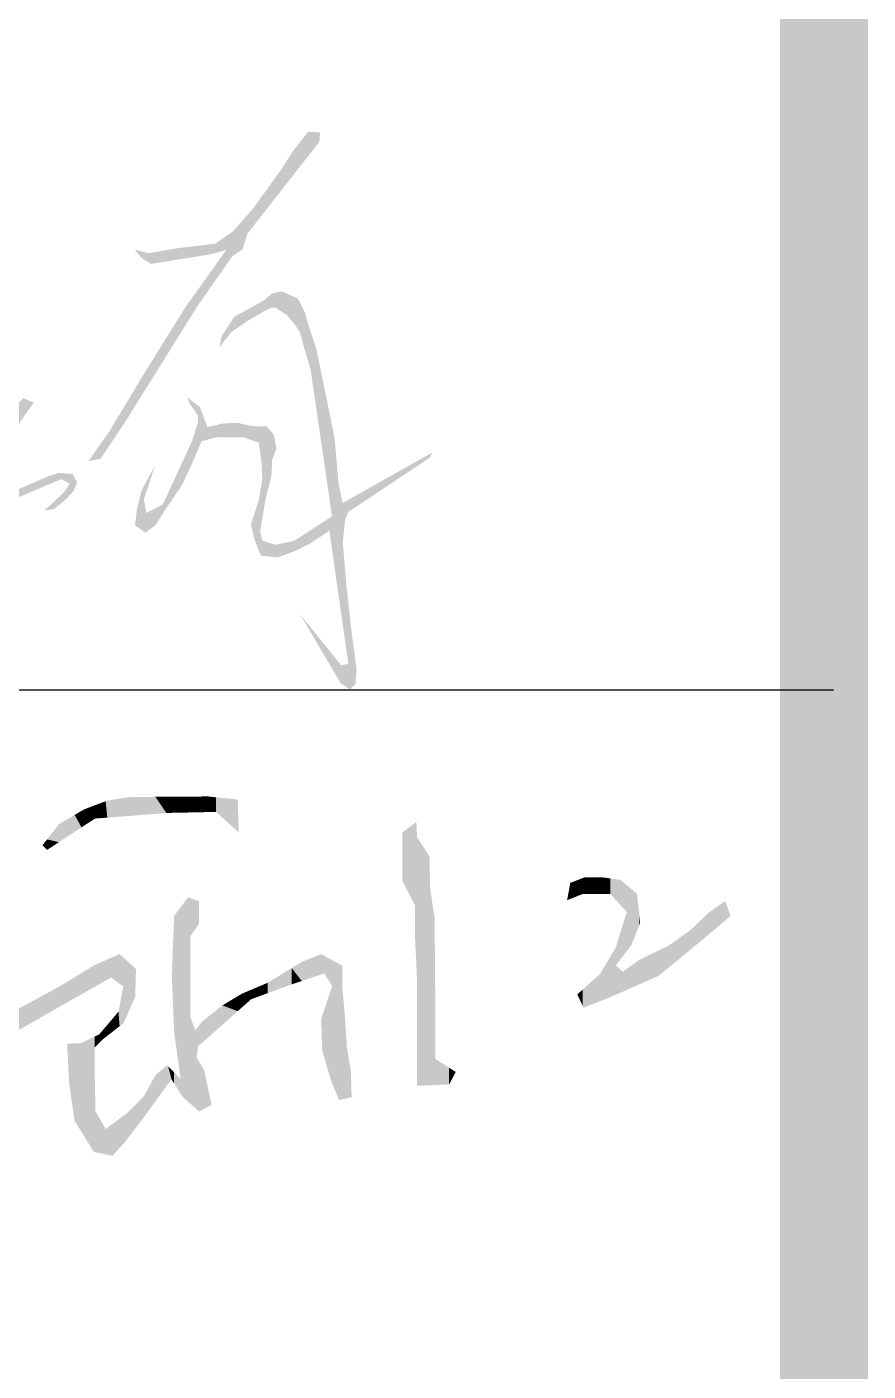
# Model space of a CAD drawing. Extents: x -3102990 to -851544, y -5293060 to -2540151.
# Drawn here: x -1368167 to -1367214, y -2664832 to -2663307 of the extents above; entities that cross this region are included whole.
import ezdxf

# ---------------------------------------------------------------- set-up
doc = ezdxf.new("R2010")
doc.units = 0
doc.header["$LTSCALE"] = 1000
doc.layers.get('0').update_dxf_attribs({"linetype": 'CONTINUOUS'})
doc.layers.add('HATCH', color=254, linetype='CONTINUOUS')
doc.layers.add('PUB_TITLE', color=4, linetype='CONTINUOUS')

# ---------------------------------------------------------------- blocks, each defined once
blk = doc.blocks.new('*U3140')
for points in [[(695831.1, -16101.2), (695837.5, -16130.9), (695837.5, -16100.2)], [(695837.5, -16100.2), (695839.9, -16130.7), (695839.9, -16099.8)], [(695839.9, -16099.8), (695850.8, -16129.8), (695850.8, -16098.1)], [(695850.8, -16098.1), (695852.8, -16129.7), (695852.8, -16097.8)], [(695852.8, -16097.8), (695859.3, -16129.2), (695859.3, -16096.8)], [(695859.3, -16096.8), (695859.7, -16129.2), (695859.7, -16096.7)], [(695859.7, -16096.7), (695863, -16128.9), (695863, -16096.2)], [(695863, -16096.2), (695863.8, -16128.8), (695863.8, -16096.1)], [(695863.8, -16096.1), (695872.1, -16128.2), (695872.1, -16094.8)], [(695872.1, -16094.8), (695880.4, -16127.6), (695880.4, -16094.7)], [(695880.4, -16094.7), (695881.8, -16127.4), (695881.8, -16094.7)], [(695881.8, -16094.7), (695894.5, -16126.5), (695894.5, -16094.6)], [(695894.5, -16094.6), (695895.5, -16126.4), (695895.5, -16094.6)], [(695895.5, -16094.6), (695916.2, -16124.8), (695916.2, -16094.5)], [(695916.2, -16094.5), (695935.7, -16123.3), (695935.7, -16094.4)], [(695935.7, -16094.4), (695936.9, -16123.2), (695936.9, -16094.3)], [(695936.9, -16094.3), (695938.8, -16123), (695938.8, -16094.3)], [(695938.8, -16094.3), (695944.7, -16122.9), (695944.7, -16094.3)], [(695944.7, -16094.3), (695945.2, -16122.9), (695945.2, -16094.3)], [(695945.2, -16094.3), (695947.9, -16122.8), (695947.9, -16094.3)], [(695947.9, -16094.3), (695949.3, -16122.8), (695949.3, -16094.3)], [(695949.3, -16094.3), (695956.2, -16122.7), (695956.2, -16094.2)], [(695956.2, -16094.2), (695960.9, -16122.6), (695960.9, -16094.2)], [(695960.9, -16094.2), (695964.8, -16122.5), (695964.8, -16094.2)], [(695964.8, -16094.2), (695974.1, -16122.3), (695974.1, -16094.1)], [(695974.1, -16094.1), (695978.3, -16122.2), (695978.3, -16094.1)], [(695978.3, -16094.1), (695986.5, -16122), (695986.5, -16094)], [(695986.5, -16094), (695989.1, -16122), (695989.1, -16094)], [(695989.1, -16094), (695991.5, -16121.9), (695991.5, -16094)], [(695991.5, -16094), (695993.4, -16121.9), (695993.4, -16094)], [(695993.4, -16094), (695993.9, -16121.8), (695993.9, -16094)], [(695993.9, -16094), (696000.3, -16121.7), (696000.3, -16093.9)], [(696000.3, -16093.9), (696002.4, -16121.7), (696002.4, -16093.9)], [(696002.4, -16093.9), (696009.9, -16121.5), (696009.9, -16093.9)], [(696023.6, -16121.2), (696023.6, -16095.3), (696034.8, -16131.4)], [(696034.8, -16131.4), (696034.8, -16096.5), (696062, -16156)], [(696062, -16156), (696062, -16099.3), (696063.8, -16157.7)], [(695773.2, -16126.6), (695785.4, -16148.7), (695785.4, -16119.4)], [(695785.4, -16119.4), (695790, -16145.6), (695790, -16116.7)], [(695790, -16116.7), (695807.2, -16134.4), (695807.2, -16110.2)], [(695807.2, -16110.2), (695808.7, -16133.4), (695808.7, -16109.6)], [(695808.7, -16109.6), (695809.2, -16133.1), (695809.2, -16109.4)], [(695809.2, -16109.4), (695810.1, -16133), (695810.1, -16109.1)], [(695810.1, -16109.1), (695816.9, -16132.5), (695816.9, -16106.5)], [(695816.9, -16106.5), (695822.5, -16132), (695822.5, -16104.4)], [(695822.5, -16104.4), (695828, -16131.6), (695828, -16102.3)], [(695828, -16102.3), (695831.1, -16131.4), (695831.1, -16101.2)], [(695724.3, -16170), (695745.3, -16174.9), (695745.3, -16143.1)], [(695745.3, -16143.1), (695748, -16173.1), (695748, -16141.5)], [(695748, -16141.5), (695759.9, -16165.3), (695759.9, -16134.4)], [(695759.9, -16134.4), (695763.5, -16163), (695763.5, -16132.3)], [(695763.5, -16132.3), (695773.2, -16156.6), (695773.2, -16126.6)], [(696353.7, -16157.2), (696375.7, -16286.3), (696375.7, -16141)], [(696375.7, -16141), (696378.3, -16393.5), (696378.3, -16139.1)], [(696375.7, -16336.7), (696375.7, -16141), (696378.3, -16393.5)], [(696378.3, -16393.5), (696378.3, -16139.1), (696379.6, -16421.9)], [(695716.1, -16180.5), (695724.3, -16188.7), (695724.3, -16170)], [(695724.3, -16188.7), (695724.3, -16170), (695745.3, -16174.9)], [(696353.7, -16243.7), (696353.7, -16157.2), (696375.7, -16286.3)], [(696650.7, -16247.1), (696663.3, -16270.5), (696663.3, -16242.2)], [(696663.3, -16242.2), (696673, -16266.6), (696673, -16238.5)], [(696673, -16238.5), (696674.4, -16266.6), (696674.4, -16237.9)], [(696674.4, -16237.9), (696675.8, -16266.6), (696675.8, -16237.4)], [(696721.7, -16266.6), (696721.7, -16239.1), (696731.5, -16277.2)], [(696731.5, -16277.2), (696731.5, -16240.4), (696739.8, -16286.4)], [(696739.8, -16286.4), (696739.8, -16241.5), (696744, -16291)], [(696649.4, -16255.5), (696650.7, -16275.5), (696650.7, -16247.1)], [(696744, -16291), (696744, -16245.1), (696751, -16298.6)], [(695956.2, -16296.5), (695960.9, -16594), (695960.9, -16290.3)], [(695960.9, -16290.3), (695964.8, -16626.6), (695964.8, -16285)], [(695960.9, -16620.4), (695960.9, -16290.3), (695964.8, -16626.6)], [(695964.8, -16285), (695974.1, -16634.8), (695974.1, -16272.6)], [(695964.8, -16626.6), (695964.8, -16285), (695974.1, -16634.8)], [(695974.1, -16634.8), (695974.1, -16272.6), (695978.3, -16638.4)], [(696895.8, -16300), (696925, -16313.8), (696925, -16279.1)], [(695947.9, -16342.9), (695949.3, -16510.9), (695949.3, -16305.7)], [(695949.3, -16305.7), (695956.2, -16560.5), (695956.2, -16296.5)], [(695949.3, -16510.9), (695949.3, -16305.7), (695956.2, -16560.5)], [(695956.2, -16560.5), (695956.2, -16296.5), (695960.9, -16594)], [(696744, -16320.9), (696751, -16367.8), (696751, -16298.6)], [(696863.8, -16330.6), (696888.8, -16344.5), (696888.8, -16306.6)], [(696888.8, -16306.6), (696895.8, -16338.6), (696895.8, -16300)], [(696731.5, -16361.2), (696739.8, -16382.3), (696739.8, -16334.3)], [(696739.8, -16334.3), (696744, -16376.9), (696744, -16320.9)], [(696824.8, -16358.4), (696863.8, -16365.2), (696863.8, -16330.6)], [(695945.2, -16410.4), (695947.9, -16477.4), (695947.9, -16342.9)], [(695947.9, -16477.4), (695947.9, -16342.9), (695949.3, -16510.9)], [(696721.7, -16377.7), (696731.5, -16445.2), (696731.5, -16361.2)], [(696808.1, -16366.5), (696824.8, -16397.4), (696824.8, -16358.4)], [(695816.9, -16388.9), (695822.5, -16423.2), (695822.5, -16386.4)], [(695822.5, -16386.4), (695828, -16420.1), (695828, -16384)], [(695828, -16384), (695831.1, -16418.3), (695831.1, -16382.7)], [(695831.1, -16382.7), (695837.5, -16414.7), (695837.5, -16379.9)], [(695837.5, -16379.9), (695839.9, -16416.4), (695839.9, -16378.8)], [(695837.5, -16414.7), (695837.5, -16379.9), (695839.9, -16416.4)], [(695839.9, -16378.8), (695850.8, -16424.3), (695850.8, -16374)], [(695839.9, -16416.4), (695839.9, -16378.8), (695850.8, -16424.3)], [(695850.8, -16374), (695852.8, -16425.7), (695852.8, -16373.2)], [(695850.8, -16424.3), (695850.8, -16374), (695852.8, -16425.7)], [(695852.8, -16425.7), (695852.8, -16373.2), (695859.3, -16430.4)], [(696175.4, -16386.9), (696209.9, -16409.4), (696209.9, -16373.2)], [(696215.4, -16407.6), (696215.4, -16376.2), (696227.8, -16427.4)], [(696227.8, -16427.4), (696227.8, -16383.1), (696229.2, -16429.6)], [(696229.2, -16602.4), (696229.2, -16383.9), (696241.6, -16632.1)], [(696709.2, -16399), (696720.4, -16450.2), (696720.4, -16380.1)], [(696720.4, -16380.1), (696721.7, -16449.5), (696721.7, -16377.7)], [(696759.3, -16393.3), (696769.1, -16428.5), (696769.1, -16386.4)], [(696769.1, -16386.4), (696773.3, -16426.7), (696773.3, -16383.4)], [(696773.3, -16383.4), (696774.7, -16426.1), (696774.7, -16382.7)], [(696774.7, -16382.7), (696808.1, -16411.2), (696808.1, -16366.5)], [(695773.2, -16414.2), (695785.4, -16444.4), (695785.4, -16406.7)], [(695785.4, -16406.7), (695790, -16441.7), (695790, -16403.9)], [(695790, -16403.9), (695807.2, -16431.9), (695807.2, -16393.4)], [(695807.2, -16393.4), (695808.7, -16431.1), (695808.7, -16392.5)], [(695808.7, -16392.5), (695809.2, -16430.8), (695809.2, -16392.2)], [(695809.2, -16392.2), (695810.1, -16430.3), (695810.1, -16391.9)], [(695810.1, -16391.9), (695816.9, -16426.4), (695816.9, -16388.9)], [(696114.8, -16424.1), (696157.5, -16426.9), (696157.5, -16397.9)], [(696157.5, -16397.9), (696175.4, -16420.9), (696175.4, -16386.9)], [(696175.4, -16420.9), (696175.4, -16386.9), (696209.9, -16409.4)], [(696675.8, -16433.4), (696703.6, -16456.7), (696703.6, -16408.4)], [(696703.6, -16408.4), (696709.2, -16454.5), (696709.2, -16399)], [(696744, -16404.3), (696751, -16436.6), (696751, -16399.3)], [(696751, -16399.3), (696759.3, -16432.9), (696759.3, -16393.3)], [(695724.3, -16442.5), (695745.3, -16467.2), (695745.3, -16431.1)], [(695745.3, -16431.1), (695748, -16465.7), (695748, -16429.6)], [(695748, -16429.6), (695759.9, -16458.9), (695759.9, -16422.4)], [(695759.9, -16422.4), (695763.5, -16456.8), (695763.5, -16420.1)], [(695763.5, -16420.1), (695773.2, -16451.3), (695773.2, -16414.2)], [(695852.8, -16464.9), (695859.3, -16496), (695859.3, -16430.4)], [(696085.8, -16436.4), (696114.8, -16442.5), (696114.8, -16424.1)], [(696114.8, -16442.5), (696114.8, -16424.1), (696157.5, -16426.9)], [(696215.4, -16471), (696227.8, -16599.1), (696227.8, -16433.8)], [(696227.8, -16433.8), (696229.2, -16602.4), (696229.2, -16429.6)], [(696227.8, -16599.1), (696227.8, -16433.8), (696229.2, -16602.4)], [(696674.4, -16434.6), (696675.8, -16467.7), (696675.8, -16433.4)], [(695618.4, -16499.9), (695716.1, -16483.9), (695716.1, -16447)], [(695716.1, -16447), (695724.3, -16479.2), (695724.3, -16442.5)], [(696034.8, -16464.1), (696062, -16474.3), (696062, -16447.8)], [(696062, -16447.8), (696063.8, -16472.7), (696063.8, -16446.7)], [(696063.8, -16446.7), (696069.3, -16467.8), (696069.3, -16443.4)], [(696069.3, -16443.4), (696085.8, -16453.1), (696085.8, -16436.4)], [(696085.8, -16453.1), (696085.8, -16436.4), (696114.8, -16442.5)], [(696663.3, -16444.6), (696673, -16465.3), (696673, -16435.9)], [(696673, -16435.9), (696674.4, -16468.2), (696674.4, -16434.6)], [(696673, -16465.3), (696673, -16435.9), (696674.4, -16468.2)], [(695839.9, -16488.1), (695850.8, -16502.6), (695850.8, -16475.2)], [(695850.8, -16475.2), (695852.8, -16501.1), (695852.8, -16464.9)], [(696009.9, -16483.9), (696015.7, -16515.4), (696015.7, -16479.3)], [(696015.7, -16479.3), (696023.6, -16508.4), (696023.6, -16473)], [(696023.6, -16473), (696034.8, -16498.5), (696034.8, -16464.1)], [(696211.3, -16483.4), (696215.4, -16556.7), (696215.4, -16471)], [(696215.4, -16556.7), (696215.4, -16471), (696227.8, -16599.1)], [(695618.4, -16539.5), (695618.4, -16499.9), (695716.1, -16483.9)], [(695822.5, -16508.6), (695828, -16520.4), (695828, -16502.1)], [(695828, -16502.1), (695831.1, -16518), (695831.1, -16498.5)], [(695831.1, -16498.5), (695837.5, -16513), (695837.5, -16490.9)], [(695837.5, -16490.9), (695839.9, -16511.1), (695839.9, -16488.1)], [(695978.3, -16638.4), (695978.3, -16484.7), (695986.5, -16645.6)], [(695986.5, -16508.1), (695989.1, -16647.8), (695989.1, -16505.1)], [(695989.1, -16505.1), (695991.5, -16537), (695991.5, -16502.2)], [(695991.5, -16502.2), (695993.4, -16535.3), (695993.4, -16499.9)], [(695993.4, -16499.9), (695993.9, -16534.8), (695993.9, -16499.3)], [(695993.9, -16499.3), (696000.3, -16529.1), (696000.3, -16491.6)], [(696000.3, -16491.6), (696002.4, -16527.3), (696002.4, -16490)], [(696002.4, -16490), (696009.9, -16520.6), (696009.9, -16483.9)], [(696209.9, -16487.5), (696211.3, -16542.6), (696211.3, -16483.4)], [(696211.3, -16542.6), (696211.3, -16483.4), (696215.4, -16556.7)], [(695785.4, -16530.9), (695790, -16695.9), (695790, -16528.6)], [(695790, -16528.6), (695807.2, -16723.5), (695807.2, -16520)], [(695790, -16695.9), (695790, -16528.6), (695807.2, -16723.5)], [(695807.2, -16520), (695808.7, -16723.9), (695808.7, -16519.3)], [(695807.2, -16723.5), (695807.2, -16520), (695808.7, -16723.9)], [(695808.7, -16519.3), (695809.2, -16538), (695809.2, -16519.1)], [(695809.2, -16519.1), (695810.1, -16537.1), (695810.1, -16518.6)], [(695810.1, -16518.6), (695816.9, -16530.2), (695816.9, -16515.2)], [(695816.9, -16515.2), (695822.5, -16524.7), (695822.5, -16508.6)], [(695986.5, -16645.6), (695986.5, -16508.1), (695989.1, -16647.8)], [(695759.9, -16532.2), (695763.5, -16603.6), (695763.5, -16532)], [(695763.5, -16532), (695773.2, -16669), (695773.2, -16531.5)], [(695763.5, -16603.6), (695763.5, -16532), (695773.2, -16669)], [(695773.2, -16531.5), (695785.4, -16688.5), (695785.4, -16530.9)], [(695773.2, -16669), (695773.2, -16531.5), (695785.4, -16688.5)], [(695785.4, -16688.5), (695785.4, -16530.9), (695790, -16695.9)], [(695916.2, -16588), (695935.7, -16607.3), (695935.7, -16571.2)], [(695935.7, -16571.2), (695936.9, -16605.6), (695936.9, -16570.1)], [(695989.1, -16647.8), (695989.1, -16556.4), (695991.5, -16650)], [(695991.5, -16650), (695991.5, -16560.3), (695993.4, -16651.6)], [(695993.4, -16651.6), (695993.4, -16563.5), (695993.9, -16652.1)], [(695808.7, -16723.9), (695808.7, -16586.7), (695809.2, -16724)], [(695895.5, -16625.2), (695916.2, -16634.2), (695916.2, -16588)], [(695944.7, -16594.9), (695944.7, -16577.9), (695945.2, -16595.7)], [(695945.2, -16595.7), (695945.2, -16578.4), (695947.9, -16600.1)], [(695947.9, -16600.1), (695947.9, -16581.1), (695949.3, -16602.2)], [(695949.3, -16602.2), (695949.3, -16582.5), (695956.2, -16613.1)], [(695956.2, -16613.1), (695956.2, -16589.4), (695960.9, -16620.4)], [(695809.2, -16724), (695809.2, -16609.5), (695810.1, -16724.2)], [(695863.8, -16656.9), (695872.1, -16693.4), (695872.1, -16648.6)], [(695872.1, -16648.6), (695880.4, -16682.6), (695880.4, -16640.4)], [(695880.4, -16640.4), (695881.8, -16680.8), (695881.8, -16639)], [(695881.8, -16639), (695894.5, -16664.2), (695894.5, -16626.3)], [(695894.5, -16626.3), (695895.5, -16662.7), (695895.5, -16625.2)], [(695810.1, -16724.2), (695810.1, -16651.4), (695816.9, -16725.7)], [(695816.9, -16725.7), (695816.9, -16663.5), (695822.5, -16726.9)], [(695839.9, -16674.3), (695850.8, -16718.7), (695850.8, -16666.4)], [(695850.8, -16666.4), (695852.8, -16716.6), (695852.8, -16664.9)], [(695852.8, -16664.9), (695859.3, -16709.4), (695859.3, -16660.2)], [(695859.3, -16660.2), (695859.7, -16709), (695859.7, -16659.9)], [(695859.7, -16659.9), (695863, -16705.4), (695863, -16657.5)], [(695863, -16657.5), (695863.8, -16704.2), (695863.8, -16656.9)], [(695822.5, -16726.9), (695822.5, -16673.3), (695828, -16728.1)], [(695828, -16683.1), (695831.1, -16728.8), (695831.1, -16680.8)], [(695828, -16728.1), (695828, -16683.1), (695831.1, -16728.8)], [(695831.1, -16680.8), (695837.5, -16730.3), (695837.5, -16676.1)], [(695831.1, -16728.8), (695831.1, -16680.8), (695837.5, -16730.3)], [(695837.5, -16676.1), (695839.9, -16730.8), (695839.9, -16674.3)], [(695837.5, -16730.3), (695837.5, -16676.1), (695839.9, -16730.8)]]:
    blk.add_solid(points)
at = {"extrusion": (0, 0, -1)}
for points in [[(-695837.5, -16130.9), (-695837.5, -16100.2), (-695839.9, -16130.7)], [(-695839.9, -16130.7), (-695839.9, -16099.8), (-695850.8, -16129.8)], [(-695850.8, -16129.8), (-695850.8, -16098.1), (-695852.8, -16129.7)], [(-695852.8, -16129.7), (-695852.8, -16097.8), (-695859.3, -16129.2)], [(-695859.3, -16129.2), (-695859.3, -16096.8), (-695859.7, -16129.2)], [(-695859.7, -16129.2), (-695859.7, -16096.7), (-695863, -16128.9)], [(-695863, -16128.9), (-695863, -16096.2), (-695863.8, -16128.8)], [(-695863.8, -16128.8), (-695863.8, -16096.1), (-695872.1, -16128.2)], [(-695872.1, -16128.2), (-695872.1, -16094.8), (-695880.4, -16127.6)], [(-695880.4, -16127.6), (-695880.4, -16094.7), (-695881.8, -16127.4)], [(-695881.8, -16127.4), (-695881.8, -16094.7), (-695894.5, -16126.5)], [(-695894.5, -16126.5), (-695894.5, -16094.6), (-695895.5, -16126.4)], [(-695895.5, -16126.4), (-695895.5, -16094.6), (-695916.2, -16124.8)], [(-695916.2, -16124.8), (-695916.2, -16094.5), (-695935.7, -16123.3)], [(-695935.7, -16123.3), (-695935.7, -16094.4), (-695936.9, -16123.2)], [(-695936.9, -16123.2), (-695936.9, -16094.3), (-695938.8, -16123)], [(-695938.8, -16123), (-695938.8, -16094.3), (-695944.7, -16122.9)], [(-695944.7, -16122.9), (-695944.7, -16094.3), (-695945.2, -16122.9)], [(-695945.2, -16122.9), (-695945.2, -16094.3), (-695947.9, -16122.8)], [(-695947.9, -16122.8), (-695947.9, -16094.3), (-695949.3, -16122.8)], [(-695949.3, -16122.8), (-695949.3, -16094.3), (-695956.2, -16122.7)], [(-695956.2, -16122.7), (-695956.2, -16094.2), (-695960.9, -16122.6)], [(-695960.9, -16122.6), (-695960.9, -16094.2), (-695964.8, -16122.5)], [(-695964.8, -16122.5), (-695964.8, -16094.2), (-695974.1, -16122.3)], [(-695974.1, -16122.3), (-695974.1, -16094.1), (-695978.3, -16122.2)], [(-695978.3, -16122.2), (-695978.3, -16094.1), (-695986.5, -16122)], [(-695986.5, -16122), (-695986.5, -16094), (-695989.1, -16122)], [(-695989.1, -16122), (-695989.1, -16094), (-695991.5, -16121.9)], [(-695991.5, -16121.9), (-695991.5, -16094), (-695993.4, -16121.9)], [(-695993.4, -16121.9), (-695993.4, -16094), (-695993.9, -16121.8)], [(-695993.9, -16121.8), (-695993.9, -16094), (-696000.3, -16121.7)], [(-696000.3, -16121.7), (-696000.3, -16093.9), (-696002.4, -16121.7)], [(-696002.4, -16121.7), (-696002.4, -16093.9), (-696009.9, -16121.5)], [(-696009.9, -16121.5), (-696009.9, -16093.9), (-696015.7, -16121.4)], [(-696009.9, -16093.9), (-696015.7, -16121.4), (-696015.7, -16094.5)], [(-696015.7, -16121.4), (-696015.7, -16094.5), (-696023.6, -16121.2)], [(-696015.7, -16094.5), (-696023.6, -16121.2), (-696023.6, -16095.3)], [(-696023.6, -16095.3), (-696034.8, -16131.4), (-696034.8, -16096.5)], [(-696034.8, -16096.5), (-696062, -16156), (-696062, -16099.3)], [(-695785.4, -16148.7), (-695785.4, -16119.4), (-695790, -16145.6)], [(-695790, -16145.6), (-695790, -16116.7), (-695807.2, -16134.4)], [(-695807.2, -16134.4), (-695807.2, -16110.2), (-695808.7, -16133.4)], [(-695808.7, -16133.4), (-695808.7, -16109.6), (-695809.2, -16133.1)], [(-695809.2, -16133.1), (-695809.2, -16109.4), (-695810.1, -16133)], [(-695810.1, -16133), (-695810.1, -16109.1), (-695816.9, -16132.5)], [(-695816.9, -16132.5), (-695816.9, -16106.5), (-695822.5, -16132)], [(-695822.5, -16132), (-695822.5, -16104.4), (-695828, -16131.6)], [(-695828, -16131.6), (-695828, -16102.3), (-695831.1, -16131.4)], [(-695831.1, -16131.4), (-695831.1, -16101.2), (-695837.5, -16130.9)], [(-695745.3, -16174.9), (-695745.3, -16143.1), (-695748, -16173.1)], [(-695748, -16173.1), (-695748, -16141.5), (-695759.9, -16165.3)], [(-695759.9, -16165.3), (-695759.9, -16134.4), (-695763.5, -16163)], [(-695763.5, -16163), (-695763.5, -16132.3), (-695773.2, -16156.6)], [(-695773.2, -16156.6), (-695773.2, -16126.6), (-695785.4, -16148.7)], [(-696378.3, -16139.1), (-696379.6, -16421.9), (-696379.6, -16166.2)], [(-696379.6, -16606.6), (-696379.6, -16166.2), (-696401.5, -16605.6)], [(-696379.6, -16166.2), (-696401.5, -16605.6), (-696401.5, -16199.8)], [(-696401.5, -16605.6), (-696401.5, -16199.8), (-696402.8, -16605.6)], [(-696401.5, -16199.8), (-696402.8, -16605.6), (-696402.8, -16257.9)], [(-696663.3, -16270.5), (-696663.3, -16242.2), (-696673, -16266.6)], [(-696673, -16266.6), (-696673, -16238.5), (-696674.4, -16266.6)], [(-696674.4, -16266.6), (-696674.4, -16237.9), (-696675.8, -16266.6)], [(-696675.8, -16266.6), (-696675.8, -16237.4), (-696703.6, -16266.6)], [(-696675.8, -16237.4), (-696703.6, -16266.6), (-696703.6, -16237.4)], [(-696703.6, -16266.6), (-696703.6, -16237.4), (-696709.2, -16266.6)], [(-696703.6, -16237.4), (-696709.2, -16266.6), (-696709.2, -16237.4)], [(-696709.2, -16266.6), (-696709.2, -16237.4), (-696720.4, -16266.6)], [(-696709.2, -16237.4), (-696720.4, -16266.6), (-696720.4, -16238.9)], [(-696720.4, -16266.6), (-696720.4, -16238.9), (-696721.7, -16266.6)], [(-696720.4, -16238.9), (-696721.7, -16266.6), (-696721.7, -16239.1)], [(-696721.7, -16239.1), (-696731.5, -16277.2), (-696731.5, -16240.4)], [(-696731.5, -16240.4), (-696739.8, -16286.4), (-696739.8, -16241.5)], [(-696739.8, -16241.5), (-696744, -16291), (-696744, -16245.1)], [(-696402.8, -16605.6), (-696402.8, -16257.9), (-696410.6, -16605.2)], [(-696402.8, -16257.9), (-696410.6, -16605.2), (-696410.6, -16309.6)], [(-696645.2, -16277.7), (-696649.4, -16276), (-696649.4, -16255.5)], [(-696649.4, -16276), (-696649.4, -16255.5), (-696650.7, -16275.5)], [(-696650.7, -16275.5), (-696650.7, -16247.1), (-696663.3, -16270.5)], [(-696744, -16245.1), (-696751, -16298.6), (-696751, -16251.1)], [(-696751, -16367.8), (-696751, -16251.1), (-696759.3, -16357)], [(-696751, -16251.1), (-696759.3, -16357), (-696759.3, -16258.2)], [(-696759.3, -16357), (-696759.3, -16258.2), (-696769.1, -16332.2)], [(-696759.3, -16258.2), (-696769.1, -16332.2), (-696769.1, -16266.6)], [(-696769.1, -16332.2), (-696769.1, -16266.6), (-696773.3, -16321.6)], [(-696769.1, -16266.6), (-696773.3, -16321.6), (-696773.3, -16305.2)], [(-695974.1, -16272.6), (-695978.3, -16638.4), (-695978.3, -16274.1)], [(-695978.3, -16341.5), (-695978.3, -16274.1), (-695986.5, -16329.5)], [(-695978.3, -16274.1), (-695986.5, -16329.5), (-695986.5, -16277.1)], [(-695986.5, -16329.5), (-695986.5, -16277.1), (-695989.1, -16325.8)], [(-695986.5, -16277.1), (-695989.1, -16325.8), (-695989.1, -16278)], [(-695989.1, -16325.8), (-695989.1, -16278), (-695991.5, -16322.3)], [(-695989.1, -16278), (-695991.5, -16322.3), (-695991.5, -16278.8)], [(-695991.5, -16322.3), (-695991.5, -16278.8), (-695993.4, -16319.5)], [(-695991.5, -16278.8), (-695993.4, -16319.5), (-695993.4, -16279.5)], [(-696925, -16313.8), (-696925, -16279.1), (-696934.8, -16305.5)], [(-696410.6, -16605.2), (-696410.6, -16309.6), (-696411.9, -16605.2)], [(-696410.6, -16309.6), (-696411.9, -16605.2), (-696411.9, -16464.6)], [(-696773.3, -16321.6), (-696773.3, -16305.2), (-696774.7, -16318)], [(-696888.8, -16344.5), (-696888.8, -16306.6), (-696895.8, -16338.6)], [(-696895.8, -16338.6), (-696895.8, -16300), (-696925, -16313.8)], [(-696739.8, -16382.3), (-696739.8, -16334.3), (-696744, -16376.9)], [(-696744, -16376.9), (-696744, -16320.9), (-696751, -16367.8)], [(-696863.8, -16365.2), (-696863.8, -16330.6), (-696888.8, -16344.5)], [(-696731.5, -16393.1), (-696731.5, -16361.2), (-696739.8, -16382.3)], [(-696824.8, -16397.4), (-696824.8, -16358.4), (-696863.8, -16365.2)], [(-695822.5, -16423.2), (-695822.5, -16386.4), (-695828, -16420.1)], [(-695828, -16420.1), (-695828, -16384), (-695831.1, -16418.3)], [(-695831.1, -16418.3), (-695831.1, -16382.7), (-695837.5, -16414.7)], [(-695852.8, -16373.2), (-695859.3, -16430.4), (-695859.3, -16379.1)], [(-695859.3, -16496), (-695859.3, -16379.1), (-695859.7, -16495.8)], [(-695859.3, -16379.1), (-695859.7, -16495.8), (-695859.7, -16379.4)], [(-695859.7, -16495.8), (-695859.7, -16379.4), (-695863, -16488.3)], [(-695859.7, -16379.4), (-695863, -16488.3), (-695863, -16382.4)], [(-695863, -16488.3), (-695863, -16382.4), (-695863.8, -16486.4)], [(-695863, -16382.4), (-695863.8, -16486.4), (-695863.8, -16383.1)], [(-695863.8, -16486.4), (-695863.8, -16383.1), (-695872.1, -16467.6)], [(-695863.8, -16383.1), (-695872.1, -16467.6), (-695872.1, -16390.6)], [(-696209.9, -16409.4), (-696209.9, -16373.2), (-696211.3, -16409)], [(-696209.9, -16373.2), (-696211.3, -16409), (-696211.3, -16373.9)], [(-696211.3, -16409), (-696211.3, -16373.9), (-696215.4, -16407.6)], [(-696211.3, -16373.9), (-696215.4, -16407.6), (-696215.4, -16376.2)], [(-696215.4, -16376.2), (-696227.8, -16427.4), (-696227.8, -16383.1)], [(-696227.8, -16383.1), (-696229.2, -16429.6), (-696229.2, -16383.9)], [(-696229.2, -16383.9), (-696241.6, -16632.1), (-696241.6, -16390.8)], [(-696720.4, -16450.2), (-696720.4, -16380.1), (-696721.7, -16449.5)], [(-696721.7, -16449.5), (-696721.7, -16377.7), (-696731.5, -16445.2)], [(-696769.1, -16428.5), (-696769.1, -16386.4), (-696773.3, -16426.7)], [(-696773.3, -16426.7), (-696773.3, -16383.4), (-696774.7, -16426.1)], [(-696774.7, -16426.1), (-696774.7, -16382.7), (-696808.1, -16411.2)], [(-696808.1, -16411.2), (-696808.1, -16366.5), (-696824.8, -16397.4)], [(-695785.4, -16444.4), (-695785.4, -16406.7), (-695790, -16441.7)], [(-695790, -16441.7), (-695790, -16403.9), (-695807.2, -16431.9)], [(-695807.2, -16431.9), (-695807.2, -16393.4), (-695808.7, -16431.1)], [(-695808.7, -16431.1), (-695808.7, -16392.5), (-695809.2, -16430.8)], [(-695809.2, -16430.8), (-695809.2, -16392.2), (-695810.1, -16430.3)], [(-695810.1, -16430.3), (-695810.1, -16391.9), (-695816.9, -16426.4)], [(-695816.9, -16426.4), (-695816.9, -16388.9), (-695822.5, -16423.2)], [(-695872.1, -16467.6), (-695872.1, -16390.6), (-695880.4, -16448.9)], [(-695872.1, -16390.6), (-695880.4, -16448.9), (-695880.4, -16398.1)], [(-695880.4, -16448.9), (-695880.4, -16398.1), (-695881.8, -16399.3)], [(-696157.5, -16426.9), (-696157.5, -16397.9), (-696175.4, -16420.9)], [(-696241.6, -16632.1), (-696241.6, -16390.8), (-696247.1, -16630.7)], [(-696241.6, -16390.8), (-696247.1, -16630.7), (-696247.1, -16393.8)], [(-696703.6, -16456.7), (-696703.6, -16408.4), (-696709.2, -16454.5)], [(-696709.2, -16454.5), (-696709.2, -16399), (-696720.4, -16450.2)], [(-696731.5, -16445.2), (-696731.5, -16393.1), (-696739.8, -16441.5)], [(-696731.5, -16393.1), (-696739.8, -16441.5), (-696739.8, -16400.6)], [(-696739.8, -16441.5), (-696739.8, -16400.6), (-696744, -16439.7)], [(-696739.8, -16400.6), (-696744, -16439.7), (-696744, -16404.3)], [(-696744, -16439.7), (-696744, -16404.3), (-696751, -16436.6)], [(-696751, -16436.6), (-696751, -16399.3), (-696759.3, -16432.9)], [(-696759.3, -16432.9), (-696759.3, -16393.3), (-696769.1, -16428.5)], [(-695745.3, -16467.2), (-695745.3, -16431.1), (-695748, -16465.7)], [(-695748, -16465.7), (-695748, -16429.6), (-695759.9, -16458.9)], [(-695759.9, -16458.9), (-695759.9, -16422.4), (-695763.5, -16456.8)], [(-695763.5, -16456.8), (-695763.5, -16420.1), (-695773.2, -16451.3)], [(-695773.2, -16451.3), (-695773.2, -16414.2), (-695785.4, -16444.4)], [(-696247.1, -16630.7), (-696247.1, -16431), (-696251.3, -16629.7)], [(-696247.1, -16431), (-696251.3, -16629.7), (-696251.3, -16476.5)], [(-696675.8, -16467.7), (-696675.8, -16433.4), (-696703.6, -16456.7)], [(-695716.1, -16483.9), (-695716.1, -16447), (-695724.3, -16479.2)], [(-695724.3, -16479.2), (-695724.3, -16442.5), (-695745.3, -16467.2)], [(-696062, -16474.3), (-696062, -16447.8), (-696063.8, -16472.7)], [(-696063.8, -16472.7), (-696063.8, -16446.7), (-696069.3, -16467.8)], [(-696069.3, -16467.8), (-696069.3, -16443.4), (-696085.8, -16453.1)], [(-696674.4, -16468.2), (-696674.4, -16434.6), (-696675.8, -16467.7)], [(-695850.8, -16502.6), (-695850.8, -16475.2), (-695852.8, -16501.1)], [(-695852.8, -16501.1), (-695852.8, -16464.9), (-695859.3, -16496)], [(-696015.7, -16515.4), (-696015.7, -16479.3), (-696023.6, -16508.4)], [(-696023.6, -16508.4), (-696023.6, -16473), (-696034.8, -16498.5)], [(-696034.8, -16498.5), (-696034.8, -16464.1), (-696062, -16474.3)], [(-696251.3, -16629.7), (-696251.3, -16476.5), (-696255.4, -16628.7)], [(-696251.3, -16476.5), (-696255.4, -16628.7), (-696255.4, -16538.4)], [(-695828, -16520.4), (-695828, -16502.1), (-695831.1, -16518)], [(-695831.1, -16518), (-695831.1, -16498.5), (-695837.5, -16513)], [(-695837.5, -16513), (-695837.5, -16490.9), (-695839.9, -16511.1)], [(-695839.9, -16511.1), (-695839.9, -16488.1), (-695850.8, -16502.6)], [(-695978.3, -16484.7), (-695986.5, -16645.6), (-695986.5, -16508.1)], [(-695989.1, -16556.4), (-695989.1, -16505.1), (-695991.5, -16537)], [(-695991.5, -16537), (-695991.5, -16502.2), (-695993.4, -16535.3)], [(-695993.4, -16535.3), (-695993.4, -16499.9), (-695993.9, -16534.8)], [(-695993.9, -16534.8), (-695993.9, -16499.3), (-696000.3, -16529.1)], [(-696000.3, -16529.1), (-696000.3, -16491.6), (-696002.4, -16527.3)], [(-696002.4, -16527.3), (-696002.4, -16490), (-696009.9, -16520.6)], [(-696009.9, -16520.6), (-696009.9, -16483.9), (-696015.7, -16515.4)], [(-695808.7, -16538.4), (-695808.7, -16519.3), (-695809.2, -16538)], [(-695809.2, -16538), (-695809.2, -16519.1), (-695810.1, -16537.1)], [(-695810.1, -16537.1), (-695810.1, -16518.6), (-695816.9, -16530.2)], [(-695816.9, -16530.2), (-695816.9, -16515.2), (-695822.5, -16524.7)], [(-695822.5, -16524.7), (-695822.5, -16508.6), (-695828, -16520.4)], [(-696255.4, -16628.7), (-696255.4, -16538.4), (-696262.3, -16626.9)], [(-696255.4, -16538.4), (-696262.3, -16626.9), (-696262.3, -16581.1)], [(-695935.7, -16607.3), (-695935.7, -16571.2), (-695936.9, -16605.6)], [(-695936.9, -16605.6), (-695936.9, -16570.1), (-695938.8, -16603.1)], [(-695936.9, -16570.1), (-695938.8, -16603.1), (-695938.8, -16572)], [(-695938.8, -16603.1), (-695938.8, -16572), (-695944.7, -16594.9)], [(-695938.8, -16572), (-695944.7, -16594.9), (-695944.7, -16577.9)], [(-695989.1, -16556.4), (-695991.5, -16650), (-695991.5, -16560.3)], [(-695991.5, -16560.3), (-695993.4, -16651.6), (-695993.4, -16563.5)], [(-695993.4, -16563.5), (-695993.9, -16652.1), (-695993.9, -16564.3)], [(-695993.9, -16652.1), (-695993.9, -16564.3), (-696000.3, -16648.5)], [(-695993.9, -16564.3), (-696000.3, -16648.5), (-696000.3, -16574.8)], [(-696000.3, -16648.5), (-696000.3, -16574.8), (-696002.4, -16647.4)], [(-696000.3, -16574.8), (-696002.4, -16647.4), (-696002.4, -16578.2)], [(-696411.9, -16605.2), (-696411.9, -16558.8), (-696436.4, -16604)], [(-696411.9, -16558.8), (-696436.4, -16604), (-696436.4, -16574.6)], [(-696436.4, -16604), (-696436.4, -16574.6), (-696448.1, -16582.1)], [(-695808.7, -16586.7), (-695809.2, -16724), (-695809.2, -16609.5)], [(-695916.2, -16634.2), (-695916.2, -16588), (-695935.7, -16607.3)], [(-695944.7, -16577.9), (-695945.2, -16595.7), (-695945.2, -16578.4)], [(-695945.2, -16578.4), (-695947.9, -16600.1), (-695947.9, -16581.1)], [(-695947.9, -16581.1), (-695949.3, -16602.2), (-695949.3, -16582.5)], [(-695949.3, -16582.5), (-695956.2, -16613.1), (-695956.2, -16589.4)], [(-695956.2, -16589.4), (-695960.9, -16620.4), (-695960.9, -16594)], [(-696002.4, -16647.4), (-696002.4, -16578.2), (-696009.9, -16643.2)], [(-696002.4, -16578.2), (-696009.9, -16643.2), (-696009.9, -16613.1)], [(-696262.3, -16626.9), (-696262.3, -16581.1), (-696263.7, -16626.6)], [(-695809.2, -16609.5), (-695810.1, -16724.2), (-695810.1, -16651.4)], [(-696009.9, -16643.2), (-696009.9, -16613.1), (-696015.7, -16640)], [(-695872.1, -16693.4), (-695872.1, -16648.6), (-695880.4, -16682.6)], [(-695880.4, -16682.6), (-695880.4, -16640.4), (-695881.8, -16680.8)], [(-695881.8, -16680.8), (-695881.8, -16639), (-695894.5, -16664.2)], [(-695894.5, -16664.2), (-695894.5, -16626.3), (-695895.5, -16662.7)], [(-695895.5, -16662.7), (-695895.5, -16625.2), (-695916.2, -16634.2)], [(-695810.1, -16651.4), (-695816.9, -16725.7), (-695816.9, -16663.5)], [(-695816.9, -16663.5), (-695822.5, -16726.9), (-695822.5, -16673.3)], [(-695850.8, -16718.7), (-695850.8, -16666.4), (-695852.8, -16716.6)], [(-695852.8, -16716.6), (-695852.8, -16664.9), (-695859.3, -16709.4)], [(-695859.3, -16709.4), (-695859.3, -16660.2), (-695859.7, -16709)], [(-695859.7, -16709), (-695859.7, -16659.9), (-695863, -16705.4)], [(-695863, -16705.4), (-695863, -16657.5), (-695863.8, -16704.2)], [(-695863.8, -16704.2), (-695863.8, -16656.9), (-695872.1, -16693.4)], [(-695822.5, -16673.3), (-695828, -16728.1), (-695828, -16683.1)], [(-695839.9, -16730.8), (-695839.9, -16674.3), (-695850.8, -16718.7)]]:
    blk.add_solid(points, dxfattribs=at)
blk = doc.blocks.new('A$C18BE6784')
at = {"layer": 'HATCH'}
h = blk.add_hatch(color=256, dxfattribs=at)
h.paths.add_polyline_path([(87472.7, 9276.5), (87466.6, 9273.3), (87447.5, 9262.3), (87428.3, 9249.1), (87414.8, 9232.1), (87417.4, 9244.6), (87431.5, 9266.3), (87465.3, 9285.1), (87474.5, 9293), (87485.4, 9295.3), (87503.7, 9287.1), (87511.4, 9272.1), (87517, 9253), (87524.6, 9230.3), (87545.3, 9129.6), (87549.8, 9077.9), (87554.3, 9055.2), (87655.9, 9112.5), (87653.5, 9106.8), (87561, 9045.2), (87557.4, 9036.8), (87554.6, 9011.2), (87558.8, 8961.6), (87563.6, 8917.4), (87570.3, 8865.6), (87569, 8850.2), (87562.8, 8843.7), (87552.2, 8851), (87506.3, 8929), (87552.8, 8871.3), (87560.9, 8873), (87539.4, 9023.9), (87518, 9009.5), (87498.6, 9000), (87481.1, 8993.7), (87461.9, 8995.5), (87454.6, 9013.4), (87450.6, 9031), (87459.6, 9059.2), (87463.5, 9082), (87462.4, 9102.4), (87459.4, 9123.7), (87442.5, 9129.6), (87411.9, 9130), (87394.5, 9125.3), (87384.3, 9101.1), (87372.6, 9075.9), (87354.7, 9049.7), (87342.6, 9030.3), (87330.9, 9021.6), (87319.1, 9030), (87321.2, 9047.3), (87326.4, 9069.1), (87341.7, 9097.4), (87329.3, 9059.9), (87331.8, 9044), (87350.7, 9053.7), (87370.3, 9096.2), (87383.9, 9125.8), (87390.5, 9146.9), (87390.4, 9154.9), (87381.1, 9168), (87378.3, 9174.9), (87392.7, 9164.3), (87397.2, 9152.1), (87401.2, 9141.3), (87420.2, 9145.8), (87436.3, 9145.9), (87452.5, 9142.5), (87468.3, 9142.1), (87476.4, 9133), (87479.4, 9117), (87474.6, 9104.2), (87473.7, 9085.7), (87466.9, 9058.9), (87463.4, 9037), (87461, 9023.2), (87463.4, 9012.6), (87478.5, 9007.9), (87499.9, 9012.6), (87542.4, 9040.3), (87523.5, 9170.2), (87518.1, 9206.8), (87509.5, 9235.9), (87506, 9249.3), (87498.5, 9259.9), (87490.8, 9268.8), (87478.2, 9276.8)])
h.paths.add_polyline_path([(87507.1, 9438.1), (87528.1, 9465), (87528.9, 9475.7), (87515.3, 9476.2), (87498.5, 9454.8), (87483.6, 9431.7), (87452.4, 9388.5), (87429.5, 9362.8), (87410, 9349.3), (87369.9, 9344.6), (87334.6, 9338.7), (87318.9, 9342.7), (87326.3, 9333.4), (87337.2, 9326.4), (87404, 9337.2), (87422.6, 9342.3), (87376.1, 9277.1), (87328, 9199.7), (87290.3, 9136.9), (87266.5, 9102.8), (87280, 9105.3), (87308.4, 9147.8), (87390.4, 9279.4), (87429.5, 9335.2), (87441.1, 9342.9), (87446.6, 9360.8)])
h.paths.add_polyline_path([(87116.3, 9089.5), (87105.9, 9092.2), (87104, 9112.1), (87116, 9144.7), (87133.4, 9183.3), (87141.4, 9188.1), (87143.1, 9196.1), (87138.1, 9201), (87132.5, 9203.3), (87143, 9218), (87151.5, 9233), (87157.2, 9246.5), (87161.6, 9275.2), (87163.7, 9260.6), (87167, 9221.6), (87162.4, 9191.3), (87165.7, 9157.7), (87161.4, 9134.4), (87148, 9122), (87137.7, 9117), (87133.5, 9108.4), (87125, 9097.3)], flags=16)
h.paths.add_polyline_path([(87060.9, 9509.1), (87056.9, 9503), (87044.7, 9502.9), (87043.1, 9517.7), (87052.4, 9528.5), (87062.5, 9538.9), (87078, 9537.1), (87104.6, 9517), (87124.1, 9496.2), (87148, 9445.8), (87156.6, 9410.3), (87166.9, 9359.9), (87174.5, 9271.8), (87180.3, 9183.9), (87177.9, 9158.7), (87192.6, 9174.4), (87204.5, 9168.9), (87194.9, 9156), (87183, 9137.8), (87177.5, 9118.5), (87172.5, 9097.9), (87172.8, 9079.8), (87179.3, 9067.6), (87220, 9085.3), (87232.8, 9089.4), (87248.6, 9088), (87253.6, 9078.5), (87249.5, 9068.7), (87240.9, 9059.6), (87227.9, 9048.7), (87216, 9046.8), (87226.7, 9056.1), (87239.1, 9067.8), (87245.2, 9077.3), (87235.7, 9082.4), (87183.7, 9060.4), (87179.8, 9048.4), (87174.3, 9030.8), (87178.5, 9013.8), (87176.7, 8997), (87178.7, 8983.8), (87175.9, 8970.3), (87172.6, 8960.3), (87167.2, 8955.4), (87156.2, 8967.6), (87153.6, 8978.2), (87147, 8994.3), (87142.9, 9006), (87137.3, 9022.1), (87149.4, 9002.3), (87154.1, 8987.5), (87165.1, 8981.9), (87169.7, 8992.8), (87167.5, 9011.3), (87167.4, 9028), (87162.2, 9043.9), (87151.7, 9046), (87140, 9038.5), (87129.5, 9033.9), (87107.9, 9027.8), (87093.1, 9024.1), (87074.5, 9020.5), (87052.9, 9015.4), (87032.5, 9017.8), (87017.9, 9022.5), (87013.6, 9027.2), (87023.9, 9029), (87046.1, 9031), (87068.2, 9032.7), (87100.7, 9036.6), (87134.3, 9044.2), (87162.6, 9059.4), (87160.6, 9077.3), (87159.4, 9098.2), (87155.8, 9111.1), (87143.4, 9107.7), (87134.3, 9098.4), (87124.9, 9080.5), (87100.9, 9072.1), (87086.4, 9072.5), (87087.9, 9087.5), (87095.6, 9099), (87093.4, 9106.1), (87096.5, 9119), (87089.8, 9128), (87079.4, 9139.5), (87081.4, 9147.6), (87090.9, 9137.5), (87097.9, 9132.6), (87118.2, 9178.7), (87120, 9193.1), (87105.9, 9199), (87094.5, 9196.7), (87078, 9191.3), (87065.2, 9189.1), (87051.2, 9183.1), (87040.1, 9175.9), (87033, 9171.4), (87027.7, 9162.2), (87024, 9153.3), (87019.8, 9151.3), (87010.1, 9162), (87011.6, 9169), (87020.8, 9168.4), (87032.3, 9182.1), (87043.1, 9194.2), (87073, 9206.7), (87097.5, 9214), (87121.5, 9212.4), (87128.9, 9209.8), (87142.6, 9231), (87143.7, 9250.5), (87145.3, 9264.6), (87147.8, 9278.2), (87146.5, 9288.7), (87137.5, 9296.8), (87119.4, 9304.4), (87094.7, 9303.4), (87067.5, 9290.7), (87031.8, 9275.8), (87010.3, 9257.3), (86994.5, 9234.5), (86989.5, 9221.5), (86979.8, 9196.1), (86976.2, 9179.6), (86964.7, 9129.8), (86959.1, 9101.8), (86955.4, 9078.3), (86955.4, 9064.9), (86951.3, 9053.9), (86942.3, 9058.6), (86943.7, 9079.8), (86952.2, 9105.7), (86958.6, 9136.7), (86964.8, 9173), (86971.2, 9200.7), (86979.5, 9227.1), (86982.5, 9244.3), (86988.6, 9258.8), (86992.4, 9264.4), (87005.1, 9269.9), (87056, 9305.7), (87102.8, 9319.5), (87125, 9322.8), (87139.7, 9315.1), (87146.2, 9305.7), (87153.3, 9296), (87159.7, 9300.7), (87157.4, 9332.3), (87144.8, 9392.7), (87131.4, 9440.8), (87125.2, 9465), (87117.7, 9486), (87099, 9503.6), (87073.4, 9517.3), (87062.5, 9519.7), (87059.1, 9514.1)])
h.paths.add_polyline_path([(86607.7, 9199.1), (86593.9, 9205.4), (86599.2, 9216.8), (86634.8, 9238.8), (86659, 9255.4), (86681.7, 9266.1), (86690.3, 9270.2), (86697.7, 9265.6), (86704.9, 9266.5), (86705.3, 9273.7), (86697.2, 9280.7), (86682.3, 9283.1), (86651.7, 9265.4), (86621, 9244.2), (86601.4, 9232.3), (86587.9, 9219), (86583.6, 9208.8), (86579.1, 9207.8), (86577.5, 9200.4), (86582.2, 9195.2), (86594.1, 9189.8), (86610.5, 9188), (86639.2, 9192.7), (86668.1, 9199.9), (86694.3, 9208.5), (86715.9, 9212.2), (86724.5, 9212.6), (86736.2, 9206.6), (86733.9, 9192.5), (86720.1, 9173.6), (86631.2, 9078), (86579.6, 9028.3), (86555.1, 9012.9), (86538.9, 9003.7), (86555.8, 8999.7), (86597.8, 9026.3), (86670, 9102.4), (86716.5, 9151.8), (86743, 9182.8), (86748.2, 9197.6), (86749.4, 9209), (86737.5, 9217.6), (86724, 9219.6), (86703.3, 9217), (86681.9, 9212.6), (86650.9, 9206.2), (86637.3, 9203.3), (86622.1, 9197.7)])
h.paths.add_polyline_path([(86698.2, 9486.1), (86687.7, 9477.6), (86681.3, 9490.5), (86692.4, 9505.3), (86714.5, 9507.9), (86747.3, 9493.5), (86757.5, 9470.3), (86756, 9435.9), (86745.3, 9414.5), (86716.7, 9348.9), (86719.4, 9341.3), (86732.4, 9340.2), (86747.7, 9338), (86784.4, 9321.6), (86808.9, 9310.7), (86824.5, 9287.3), (86835.4, 9265.7), (86834.9, 9241.7), (86826.6, 9183.1), (86810.8, 9138.5), (86793, 9096), (86762.5, 9030.5), (86753.4, 9025.1), (86739.3, 9027.6), (86750.8, 9030.5), (86758.2, 9044.6), (86793.6, 9120.6), (86814.7, 9176.7), (86821.8, 9210.9), (86824.8, 9242.4), (86820.5, 9268.2), (86806.5, 9287.3), (86791.2, 9301), (86771.2, 9313.9), (86755, 9320.7), (86744.9, 9320), (86736.4, 9319.7), (86722.7, 9325.5), (86710.7, 9330.5), (86705.1, 9335.8), (86702.5, 9343.7), (86706.7, 9357.1), (86739.9, 9431), (86745.4, 9449.3), (86741.4, 9467.9), (86734.3, 9477.6), (86721.6, 9484.8), (86709.9, 9489.8), (86705.1, 9489.6)])
h.paths.add_polyline_path([(86502.2, 9364), (86500.2, 9384.1), (86511.4, 9387), (86513.9, 9393), (86510.4, 9402.6), (86496.8, 9406.6), (86484, 9392.7), (86486.6, 9382.2), (86494.7, 9361.3), (86494.9, 9336.7), (86494.8, 9312.7), (86487.8, 9294.7), (86478.3, 9272.3), (86471.5, 9247.7), (86466, 9227.8), (86462.7, 9205.8), (86462.3, 9177.6), (86462.6, 9159.1), (86470.3, 9144.1), (86486.8, 9129), (86494.9, 9125.6), (86505.7, 9128.4), (86522.2, 9150.2), (86538.2, 9174.3), (86549.2, 9196.9), (86559.4, 9221.3), (86549, 9204.5), (86540.7, 9191.1), (86530.1, 9175.8), (86518.3, 9159.5), (86502.6, 9144.6), (86488.8, 9145.1), (86479.9, 9155.6), (86474.5, 9181.4), (86471.6, 9206.1), (86479.1, 9240), (86497.4, 9299.3), (86501.3, 9308.6), (86502.7, 9323.2), (86504.8, 9345.5)])
h.paths.add_polyline_path([(86524.1, 9523.8), (86525.4, 9571.9), (86532.2, 9547.4), (86537.6, 9528.1), (86549.7, 9513.9), (86556.7, 9504.6), (86572, 9487.4), (86577.9, 9471.4), (86577.3, 9457.1), (86576.8, 9442.9), (86584.9, 9432.3), (86567.5, 9436), (86572.4, 9447.5), (86561.3, 9479.2)])
at = {"layer": 'PUB_TITLE', "color": 4}
blk.add_line((82878.9, 8843.4), (88110.9, 8843.4), dxfattribs=at)
at = {"layer": 'PUB_TITLE', "const_width": 100}
blk.add_lwpolyline([(88100, 1000), (88100, 41000), (713.3, 41000), (713.3, 1000), (88100, 1000)], dxfattribs=at)
at = {"layer": 'PUB_TITLE', "color": 4, "const_width": 35.2}
blk.add_lwpolyline([(82878.9, 6514.4), (88110.9, 6514.4), (88110.9, 12881.9), (82878.9, 12881.9)], close=True, dxfattribs=at)
at = {"layer": 'HATCH', "xscale": 0.6400000001303852, "yscale": 0.6399999996647239, "zscale": 0.6400000000003274}
blk.add_blockref('*U3140', (-358044.1, 19022.6), dxfattribs=at)

msp = doc.modelspace()

# ---------------------------------------------------------------- block references
at = {"ltscale": 1.5}
msp.add_blockref('A$C18BE6784', (-1455363.94, -2672902.4), dxfattribs=at)

doc.saveas('drawing.dxf')
